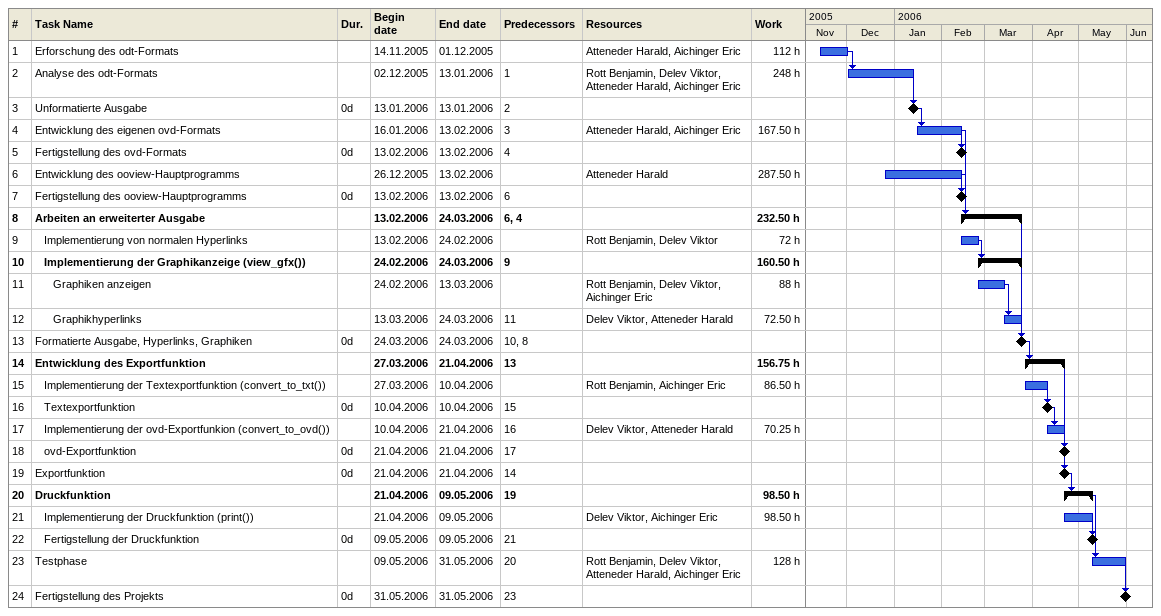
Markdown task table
| ID | Level | Task | Duration | Start | Finish | Predecessors | Resources | Work (h) |
|---|---|---|---|---|---|---|---|---|
| 1 | 1 | Erforschung des odt-Formats |  | 2005-11-14 | 2005-12-01 |  | Atteneder Harald, Aichinger Eric | 112 |
| 2 | 1 | Analyse des odt-Formats |  | 2005-12-02 | 2006-01-13 | 1 | Rott Benjamin, Delev Viktor, Atteneder Harald, Aichinger Eric | 248 |
| 3 | 1 | Unformatierte Ausgabe | 0d | 2006-01-13 | 2006-01-13 | 2 |  |  |
| 4 | 1 | Entwicklung des eigenen ovd-Formats |  | 2006-01-16 | 2006-02-13 | 3 | Atteneder Harald, Aichinger Eric | 167.50 |
| 5 | 1 | Fertigstellung des ovd-Formats | 0d | 2006-02-13 | 2006-02-13 | 4 |  |  |
| 6 | 1 | Entwicklung des ooview-Hauptprogramms |  | 2005-12-26 | 2006-02-13 |  | Atteneder Harald | 287.50 |
| 7 | 1 | Fertigstellung des ooview-Hauptprogramms | 0d | 2006-02-13 | 2006-02-13 | 6 |  |  |
| 8 | 1 | **Arbeiten an erweiterter Ausgabe** |  | 2006-02-13 | 2006-03-24 | 6, 4 |  | 232.50 |
| 9 | 2 | Implementierung von normalen Hyperlinks |  | 2006-02-13 | 2006-02-24 |  | Rott Benjamin, Delev Viktor | 72 |
| 10 | 2 | **Implementierung der Graphikanzeige (view_gfx())** |  | 2006-02-24 | 2006-03-24 | 9 |  | 160.50 |
| 11 | 3 | Graphiken anzeigen |  | 2006-02-24 | 2006-03-13 |  | Rott Benjamin, Delev Viktor, Aichinger Eric | 88 |
| 12 | 3 | Graphikhyperlinks |  | 2006-03-13 | 2006-03-24 | 11 | Delev Viktor, Atteneder Harald | 72.50 |
| 13 | 1 | Formatierte Ausgabe, Hyperlinks, Graphiken | 0d | 2006-03-24 | 2006-03-24 | 10, 8 |  |  |
| 14 | 1 | **Entwicklung des Exportfunktion** |  | 2006-03-27 | 2006-04-21 | 13 |  | 156.75 |
| 15 | 2 | Implementierung der Textexportfunktion (convert_to_txt()) |  | 2006-03-27 | 2006-04-10 |  | Rott Benjamin, Aichinger Eric | 86.50 |
| 16 | 2 | Textexportfunktion | 0d | 2006-04-10 | 2006-04-10 | 15 |  |  |
| 17 | 2 | Implementierung der ovd-Exportfunkion (convert_to_ovd()) |  | 2006-04-10 | 2006-04-21 | 16 | Delev Viktor, Atteneder Harald | 70.25 |
| 18 | 2 | ovd-Exportfunktion | 0d | 2006-04-21 | 2006-04-21 | 17 |  |  |
| 19 | 1 | Exportfunktion | 0d | 2006-04-21 | 2006-04-21 | 14 |  |  |
| 20 | 1 | **Druckfunktion** |  | 2006-04-21 | 2006-05-09 | 19 |  | 98.50 |
| 21 | 2 | Implementierung der Druckfunktion (print()) |  | 2006-04-21 | 2006-05-09 |  | Delev Viktor, Aichinger Eric | 98.50 |
| 22 | 2 | Fertigstellung der Druckfunktion | 0d | 2006-05-09 | 2006-05-09 | 21 |  |  |
| 23 | 1 | Testphase |  | 2006-05-09 | 2006-05-31 | 20 | Rott Benjamin, Delev Viktor, Atteneder Harald, Aichinger Eric | 128 |
| 24 | 1 | Fertigstellung des Projekts | 0d | 2006-05-31 | 2006-05-31 | 23 |  |  |
